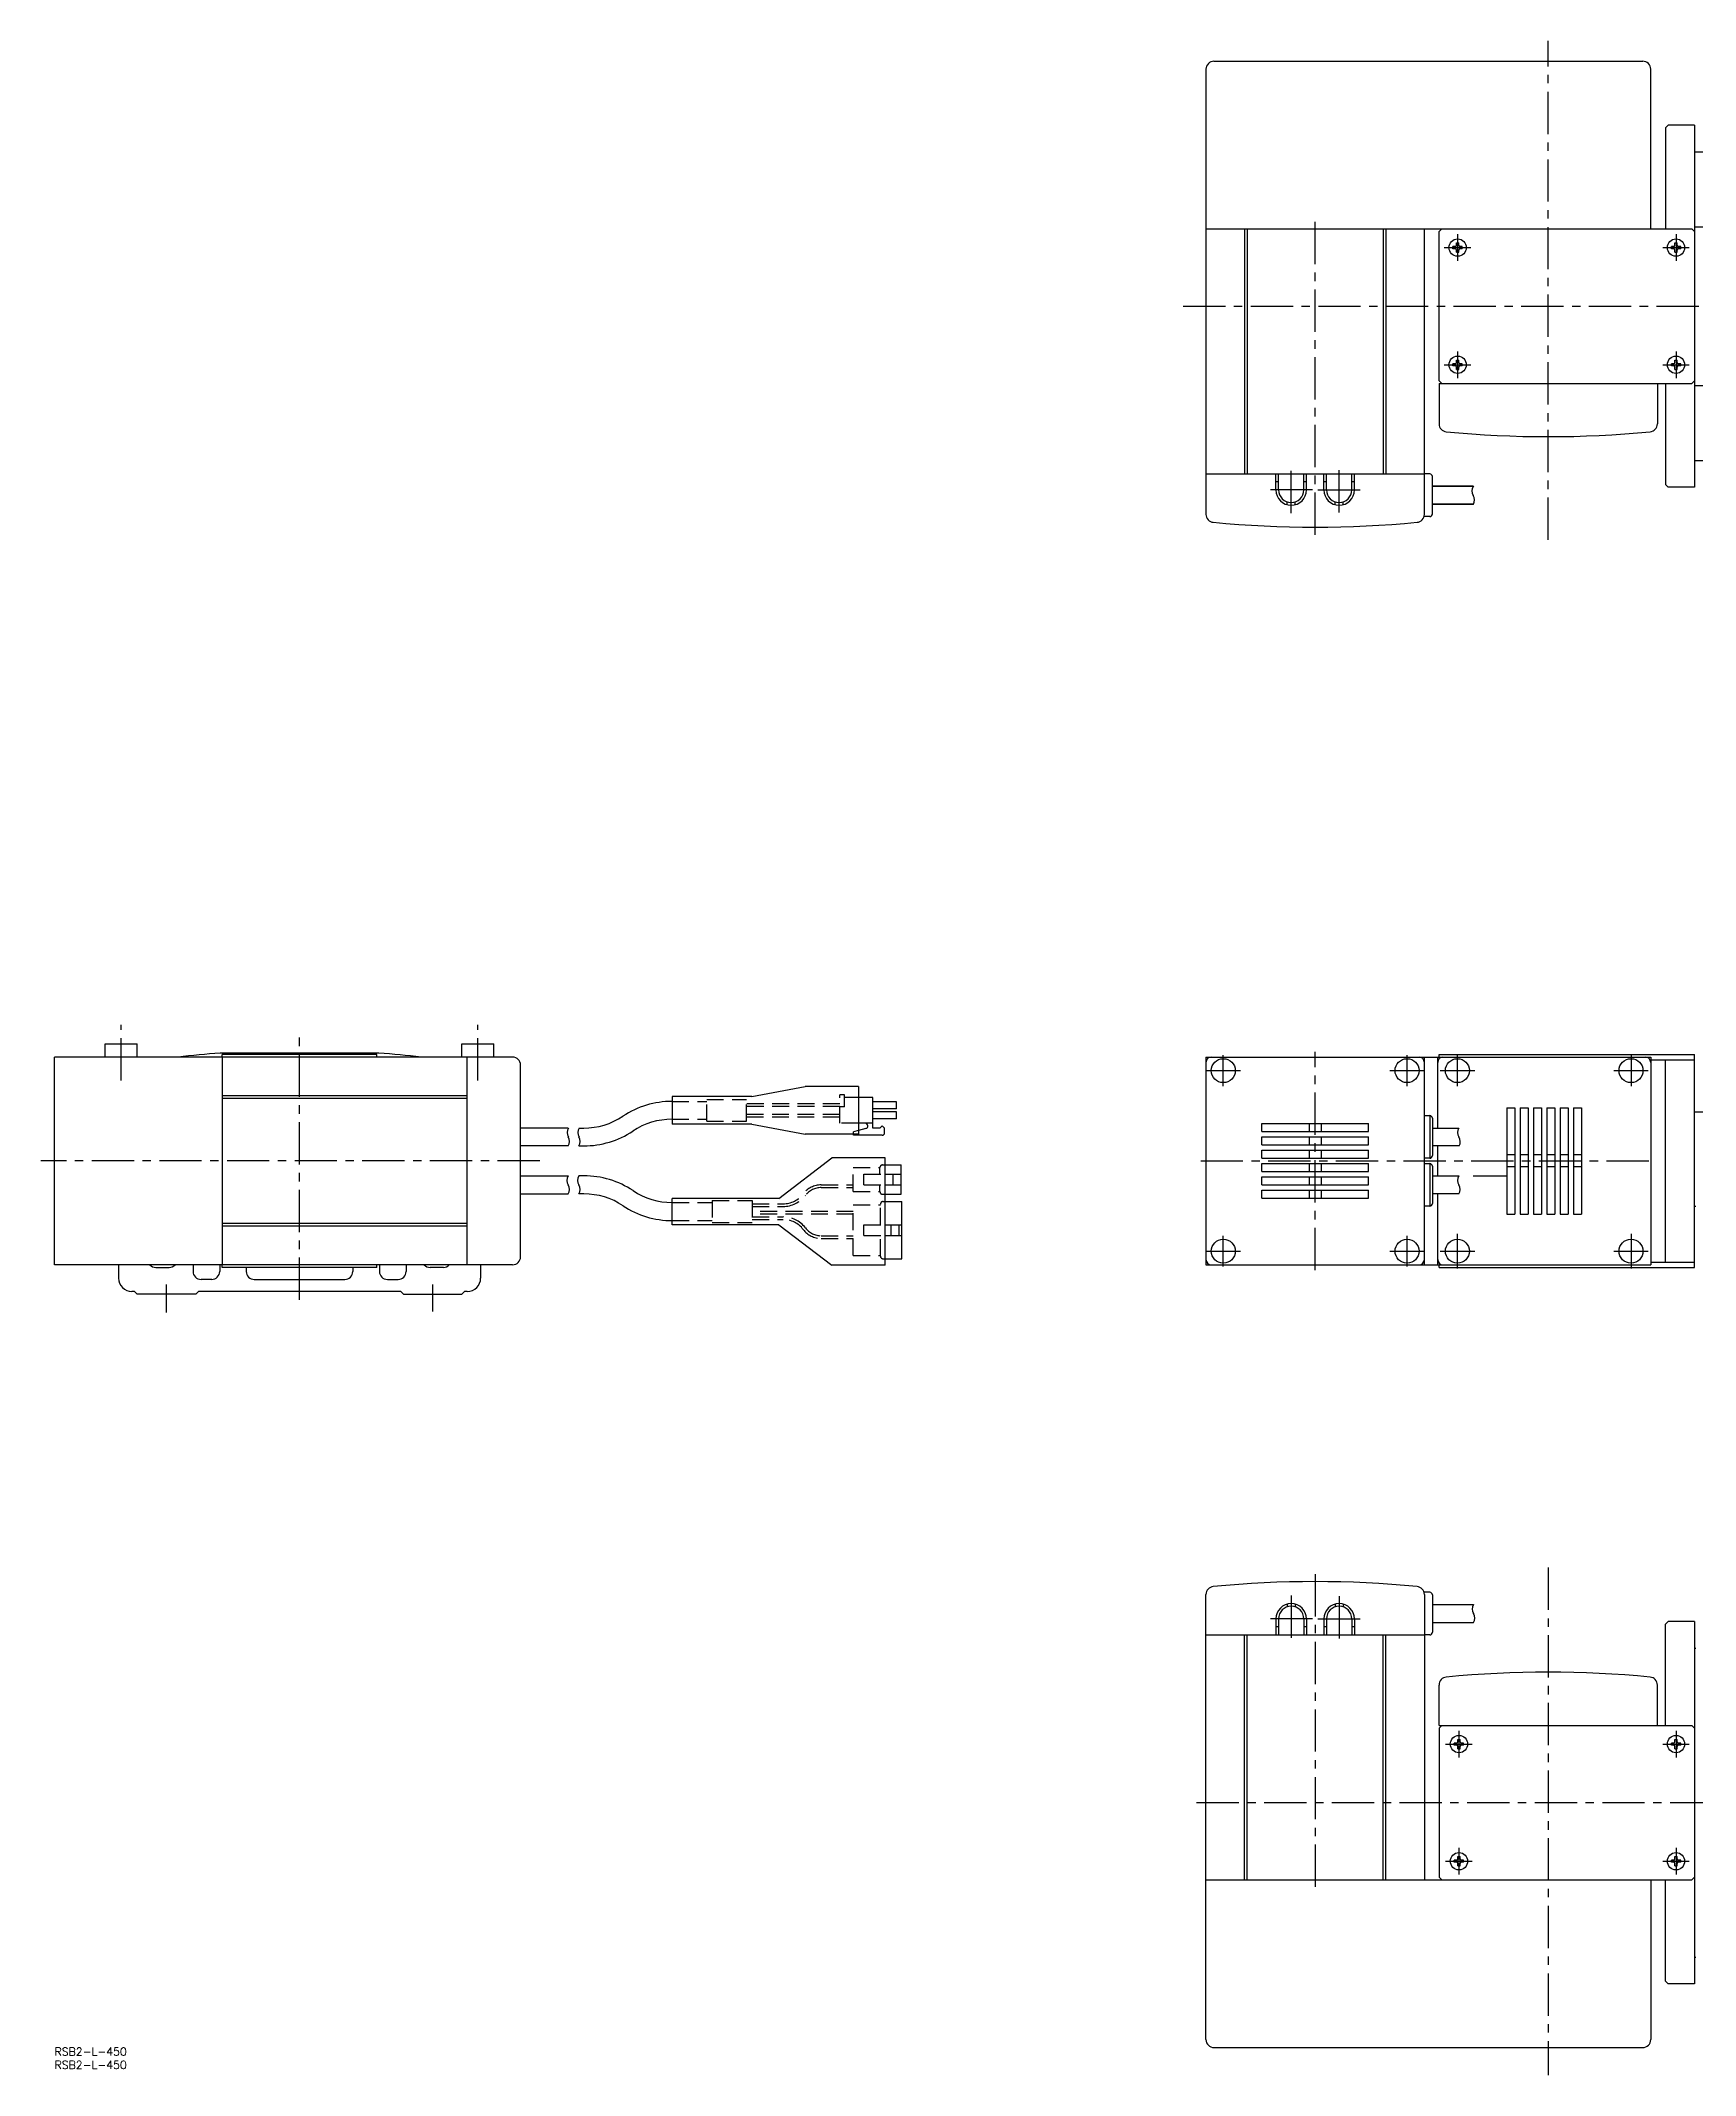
# Model space of a CAD drawing. Extents: x -5 to 1583, y -10 to 754.
# Drawn here: x -5 to 616, y -10 to 754 of the extents above; entities that cross this region are included whole.
import ezdxf

# ---------------------------------------------------------------- set-up
doc = ezdxf.new("R2010")
doc.units = 0
doc.header["$LTSCALE"] = 0.5
doc.linetypes.add('CENTER', pattern=[50.8, 31.75, -6.35, 6.35, -6.35])
doc.linetypes.add('DASHED', pattern=[19.05, 12.7, -6.35])
for name, color, linetype in [('MSM_CENTER', 1, 'CENTER'), ('MSM_CONTINUOUS', 7, 'CONTINUOUS'), ('MSM_DASHED', 4, 'DASHED'), ('MSM_NARROW', 5, 'CONTINUOUS'), ('MSM_PART_NUMBER', 7, 'CONTINUOUS')]:
    doc.layers.add(name, color=color, linetype=linetype)
doc.styles.get("Standard").update_dxf_attribs({"font": 'txt.shx', "height": 3, "bigfont": 'bigfont.shx'})

# ---------------------------------------------------------------- blocks, each defined once
blk = doc.blocks.new('*U1')
at = {"layer": 'MSM_PART_NUMBER'}
blk.add_text('RSB2-L-450', height=3, dxfattribs=at).set_placement((0, -3))
blk = doc.blocks.new('*U2')
at = {"layer": 'MSM_PART_NUMBER'}
blk.add_text('RSB2-L-450', height=3, dxfattribs=at).set_placement((0, -8))

msp = doc.modelspace()

# ---------------------------------------------------------------- linework, layer by layer
at = {"layer": 'MSM_CENTER'}
for p, q in [((560.89, 566.26), (560.89, 753.71)), ((473.39, 568.17), (473.39, 687.28)), ((526.89, 681), (526.89, 671)), ((608.89, 681), (608.89, 671)), ((521.89, 676), (531.89, 676)), ((603.89, 676), (613.89, 676)), ((423.79, 654), (1316.08, 654)), ((526.89, 637), (526.89, 627)), ((608.89, 637), (608.89, 627)), ((521.89, 632), (531.89, 632)), ((603.89, 632), (613.89, 632)), ((464.39, 576.25), (464.39, 593.09)), ((482.39, 576.5), (482.39, 593.34)), ((472.43, 585), (456.35, 585)), ((474.35, 585), (490.43, 585)), ((25, 363.24), (25, 384.12)), ((159, 363.24), (159, 384.12)), ((92, 280.87), (92, 381.19)), ((432.39, 366.9), (445.39, 366.9)), ((438.89, 361.1), (438.89, 372.7)), ((473.39, 292), (473.39, 374)), ((501.39, 366.9), (514.39, 366.9)), ((507.89, 361.1), (507.89, 372.7)), ((520.29, 366.9), (533.29, 366.9)), ((526.79, 361.1), (526.79, 372.7)), ((585.49, 366.9), (598.49, 366.9)), ((591.99, 372.7), (591.99, 361.1)), ((182.24, 333), (-5.21, 333)), ((430.39, 333), (601.39, 333)), ((526.79, 292.55), (526.79, 305.65)), ((591.99, 305.65), (591.99, 292.55)), ((432.39, 299.1), (445.39, 299.1)), ((438.89, 293.3), (438.89, 304.9)), ((501.39, 299.1), (514.39, 299.1)), ((507.89, 293.3), (507.89, 304.9)), ((520.29, 299.1), (533.29, 299.1)), ((585.49, 299.1), (598.49, 299.1)), ((42, 276.12), (42, 286.6)), ((142, 276.42), (142, 286.6)), ((473.39, 177.83), (473.39, 58.72)), ((560.89, 180.27), (560.89, -10.4)), ((464.39, 169.75), (464.39, 152.91)), ((482.39, 169.5), (482.39, 152.66)), ((472.43, 161), (456.35, 161)), ((474.35, 161), (490.43, 161)), ((527.39, 119), (527.39, 109)), ((608.89, 119), (608.89, 109)), ((522.39, 114), (532.39, 114)), ((603.89, 114), (613.89, 114)), ((428.84, 92), (1318.57, 92)), ((522.39, 70), (532.39, 70)), ((527.39, 75), (527.39, 65)), ((603.89, 70), (613.89, 70)), ((608.89, 75), (608.89, 65))]:
    msp.add_line(p, q, dxfattribs=at)
at = {"layer": 'MSM_CONTINUOUS'}
for p, q in [((432.39, 743), (432.39, 575.82)), ((435.39, 746), (596.39, 746)), ((599.39, 683), (599.39, 743)), ((605.89, 722), (604.89, 721)), ((604.89, 721), (604.89, 683)), ((615.89, 722), (605.89, 722)), ((615.89, 722), (615.89, 586)), ((615.89, 712), (667.89, 712)), ((432.39, 683), (614.89, 683)), ((446.89, 683), (446.89, 591)), ((447.89, 683), (447.89, 591)), ((498.89, 683), (498.89, 591)), ((499.89, 683), (499.89, 591)), ((514.39, 575.82), (514.39, 683)), ((519.89, 682), (520.89, 683)), ((519.89, 626), (519.89, 682)), ((614.89, 683), (615.89, 682)), ((615.89, 683.8), (1305.89, 683.8)), ((525.14, 675.6), (525.14, 676.4)), ((525.99, 676.4), (525.14, 676.4)), ((525.99, 675.6), (525.14, 675.6)), ((526.49, 677.75), (527.29, 677.75)), ((526.49, 676.9), (526.49, 677.75)), ((526.49, 674.25), (526.49, 675.1)), ((526.49, 674.25), (527.29, 674.25)), ((527.29, 676.9), (527.29, 677.75)), ((527.29, 674.25), (527.29, 675.1)), ((528.64, 676.4), (527.79, 676.4)), ((528.64, 675.6), (527.79, 675.6)), ((528.64, 675.6), (528.64, 676.4)), ((607.14, 675.6), (607.14, 676.4)), ((607.99, 676.4), (607.14, 676.4)), ((607.99, 675.6), (607.14, 675.6)), ((608.49, 677.75), (609.29, 677.75)), ((608.49, 676.9), (608.49, 677.75)), ((608.49, 674.25), (608.49, 675.1)), ((608.49, 674.25), (609.29, 674.25)), ((609.29, 676.9), (609.29, 677.75)), ((609.29, 674.25), (609.29, 675.1)), ((610.64, 676.4), (609.79, 676.4)), ((610.64, 675.6), (609.79, 675.6)), ((610.64, 675.6), (610.64, 676.4)), ((525.14, 631.6), (525.14, 632.4)), ((525.99, 632.4), (525.14, 632.4)), ((525.99, 631.6), (525.14, 631.6)), ((526.49, 633.75), (527.29, 633.75)), ((526.49, 632.9), (526.49, 633.75)), ((526.49, 630.25), (526.49, 631.1)), ((526.49, 630.25), (527.29, 630.25)), ((527.29, 632.9), (527.29, 633.75)), ((527.29, 630.25), (527.29, 631.1)), ((528.64, 632.4), (527.79, 632.4)), ((528.64, 631.6), (527.79, 631.6)), ((528.64, 631.6), (528.64, 632.4)), ((607.14, 631.6), (607.14, 632.4)), ((607.99, 632.4), (607.14, 632.4)), ((607.99, 631.6), (607.14, 631.6)), ((608.49, 633.75), (609.29, 633.75)), ((608.49, 632.9), (608.49, 633.75)), ((608.49, 630.25), (608.49, 631.1)), ((608.49, 630.25), (609.29, 630.25)), ((609.29, 632.9), (609.29, 633.75)), ((609.29, 630.25), (609.29, 631.1)), ((610.64, 632.4), (609.79, 632.4)), ((610.64, 631.6), (609.79, 631.6)), ((610.64, 631.6), (610.64, 632.4)), ((519.89, 626), (520.89, 625)), ((519.89, 625), (614.89, 625)), ((519.89, 625), (519.89, 609.82)), ((601.89, 625), (601.89, 609.82)), ((604.89, 625), (604.89, 587)), ((614.89, 625), (615.89, 626)), ((615.89, 624.2), (1305.89, 624.2)), ((432.39, 591), (514.39, 591)), ((458.64, 585), (458.64, 591)), ((459.64, 585), (459.64, 591)), ((469.14, 585), (469.14, 591)), ((470.14, 585), (470.14, 591)), ((476.64, 585), (476.64, 591)), ((477.64, 585), (477.64, 591)), ((487.14, 585), (487.14, 591)), ((488.14, 585), (488.14, 591)), ((516.39, 591), (514.39, 591)), ((517.39, 576), (517.39, 590)), ((615.89, 596), (667.89, 596)), ((459.64, 588), (458.64, 588)), ((470.14, 588), (469.14, 588)), ((477.64, 588), (476.64, 588)), ((488.14, 588), (487.14, 588)), ((517.39, 586.4), (532.79, 586.4)), ((532.76, 586.35), (517.39, 586.35)), ((604.89, 587), (605.89, 586)), ((615.89, 586), (605.89, 586)), ((462.89, 579.45), (462.89, 580.49)), ((465.89, 579.45), (465.89, 580.49)), ((480.89, 579.45), (480.89, 580.49)), ((483.89, 579.45), (483.89, 580.49)), ((516.39, 575), (514.27, 575)), ((532.82, 579.65), (517.39, 579.65)), ((517.39, 579.6), (532.79, 579.6)), ((19, 377), (31, 377)), ((19, 372), (19, 377)), ((31, 372), (31, 377)), ((153, 377), (165, 377)), ((153, 372), (153, 377)), ((165, 372), (165, 377)), ((172, 372), (0, 372)), ((0, 294), (0, 372)), ((121.81, 373.5), (62.19, 373.5)), ((121, 373), (63, 373)), ((63, 372), (63, 373)), ((63.05, 294), (63.05, 372)), ((121, 372), (121, 373)), ((155, 294), (155, 372)), ((175, 297), (175, 369)), ((432.39, 372), (432.39, 294)), ((432.39, 372), (599.39, 372)), ((514.39, 294), (514.39, 372)), ((519.39, 345.35), (519.39, 372)), ((519.89, 373), (615.89, 373)), ((519.89, 372), (519.89, 373)), ((599.39, 372), (599.39, 294)), ((599.39, 371), (615.89, 371)), ((604.89, 295), (604.89, 371)), ((615.89, 293), (615.89, 373)), ((261.89, 357.2), (281.89, 360.95)), ((301.89, 360.95), (281.89, 360.95)), ((301.89, 360.95), (301.89, 343.05)), ((155, 357.5), (63.05, 357.5)), ((155, 356.5), (63.05, 356.5)), ((231.89, 357.2), (231.89, 346.8)), ((261.89, 357.2), (231.89, 357.2)), ((307.22, 356.86), (301.89, 356.86)), ((307.22, 345.34), (307.22, 356.86)), ((316.22, 355.24), (307.22, 355.24)), ((316.22, 352.54), (307.22, 352.54)), ((316.22, 352.54), (316.22, 355.24)), ((545.39, 353), (545.39, 313)), ((545.39, 353), (548.39, 353)), ((548.39, 353), (548.39, 313)), ((550.39, 353), (550.39, 313)), ((550.39, 353), (553.39, 353)), ((553.39, 353), (553.39, 313)), ((555.39, 353), (555.39, 313)), ((555.39, 353), (558.39, 353)), ((558.39, 353), (558.39, 313)), ((560.39, 353), (560.39, 313)), ((560.39, 353), (563.39, 353)), ((563.39, 353), (563.39, 313)), ((565.39, 353), (565.39, 313)), ((565.39, 353), (568.39, 353)), ((568.39, 353), (568.39, 313)), ((570.39, 353), (570.39, 313)), ((570.39, 353), (573.39, 353)), ((573.39, 353), (573.39, 313)), ((615.89, 351.5), (684.89, 351.5)), ((192.93, 345.35), (175, 345.35)), ((196.93, 345.35), (198.72, 345.35)), ((261.89, 346.8), (231.89, 346.8)), ((261.89, 346.8), (281.89, 343.05)), ((307.22, 347.14), (301.89, 347.14)), ((304.66, 345.14), (301.89, 344.43)), ((316.22, 351.46), (307.22, 351.46)), ((316.22, 348.76), (307.22, 348.76)), ((309.92, 345.34), (307.22, 345.34)), ((310.82, 346.24), (309.92, 345.34)), ((310.82, 346.24), (311.72, 345.34)), ((311.72, 343.54), (311.72, 345.34)), ((316.22, 348.76), (316.22, 351.46)), ((453.39, 347), (493.39, 347)), ((453.39, 344), (453.39, 347)), ((453.39, 344), (493.39, 344)), ((471.14, 347), (471.14, 344)), ((475.64, 347), (475.64, 344)), ((493.39, 344), (493.39, 347)), ((514.39, 350), (516.39, 350)), ((516.39, 350), (516.39, 334)), ((517.39, 349), (517.39, 335)), ((517.39, 345.35), (527.35, 345.35)), ((192.87, 338.65), (175, 338.65)), ((196.87, 338.65), (198.72, 338.65)), ((301.89, 343.05), (281.89, 343.05)), ((300.02, 342.64), (300.02, 343.05)), ((310.82, 342.64), (300.02, 342.64)), ((453.39, 342), (493.39, 342)), ((453.39, 339), (453.39, 342)), ((453.39, 339), (493.39, 339)), ((453.39, 337), (493.39, 337)), ((453.39, 334), (453.39, 337)), ((471.14, 342), (471.14, 339)), ((471.14, 337), (471.14, 334)), ((475.64, 342), (475.64, 339)), ((475.64, 337), (475.64, 334)), ((493.39, 339), (493.39, 342)), ((493.39, 334), (493.39, 337)), ((527.42, 338.65), (517.39, 338.65)), ((519.39, 327.4), (519.39, 338.65)), ((271.94, 318.95), (291.94, 334.2)), ((311.94, 334.2), (291.94, 334.2)), ((311.94, 293.8), (311.94, 334.2)), ((311.94, 331.5), (317.94, 331.5)), ((317.94, 320.5), (317.94, 331.5)), ((453.39, 334), (493.39, 334)), ((453.39, 332), (493.39, 332)), ((453.39, 329), (453.39, 332)), ((453.39, 329), (493.39, 329)), ((471.14, 332), (471.14, 329)), ((475.64, 332), (475.64, 329)), ((493.39, 329), (493.39, 332)), ((516.39, 334), (514.39, 334)), ((514.39, 332), (516.39, 332)), ((516.39, 332), (516.39, 316)), ((517.39, 331), (517.39, 317)), ((548.39, 335.25), (545.39, 335.25)), ((548.39, 330.75), (545.39, 330.75)), ((553.39, 335.25), (550.39, 335.25)), ((553.39, 330.75), (550.39, 330.75)), ((558.39, 335.25), (555.39, 335.25)), ((558.39, 330.75), (555.39, 330.75)), ((563.39, 335.25), (560.39, 335.25)), ((563.39, 330.75), (560.39, 330.75)), ((568.39, 335.25), (565.39, 335.25)), ((568.39, 330.75), (565.39, 330.75)), ((573.39, 335.25), (570.39, 335.25)), ((573.39, 330.75), (570.39, 330.75)), ((175, 327.4), (192.87, 327.4)), ((198.78, 327.4), (196.87, 327.4)), ((311.94, 328), (317.94, 328)), ((311.94, 324), (317.94, 324)), ((314.94, 324), (314.94, 328)), ((453.39, 327), (493.39, 327)), ((453.39, 324), (453.39, 327)), ((453.39, 324), (493.39, 324)), ((453.39, 322), (493.39, 322)), ((453.39, 319), (453.39, 322)), ((471.14, 327), (471.14, 324)), ((471.14, 322), (471.14, 319)), ((475.64, 327), (475.64, 324)), ((475.64, 322), (475.64, 319)), ((493.39, 324), (493.39, 327)), ((493.39, 319), (493.39, 322)), ((517.39, 327.4), (527.39, 327.4)), ((532.67, 327.4), (545.39, 327.4)), ((175, 320.6), (192.87, 320.6)), ((198.78, 320.6), (196.87, 320.6)), ((271.94, 318.95), (231.94, 318.95)), ((231.94, 309.05), (231.94, 318.95)), ((311.94, 320.5), (317.94, 320.5)), ((311.94, 317.75), (318.14, 317.75)), ((318.14, 296.25), (318.14, 317.75)), ((453.39, 319), (493.39, 319)), ((516.39, 316), (514.39, 316)), ((527.39, 320.6), (517.39, 320.6)), ((519.39, 294), (519.39, 320.6)), ((615.89, 316), (616.39, 316)), ((155, 309.5), (63.05, 309.5)), ((155, 308.5), (63.05, 308.5)), ((271.94, 309.05), (231.94, 309.05)), ((271.94, 309.05), (291.94, 293.8)), ((311.94, 309), (318.14, 309)), ((314.14, 305), (314.14, 309)), ((317.14, 305), (317.14, 309)), ((545.39, 313), (548.39, 313)), ((550.39, 313), (553.39, 313)), ((555.39, 313), (558.39, 313)), ((560.39, 313), (563.39, 313)), ((565.39, 313), (568.39, 313)), ((570.39, 313), (573.39, 313)), ((311.94, 305), (318.14, 305)), ((172, 294), (0, 294)), ((24, 294), (24, 289)), ((38, 293), (43, 293)), ((52, 294), (52, 291.5)), ((62, 294), (62, 291.5)), ((63, 293), (63, 294)), ((121, 293), (63, 293)), ((72, 293), (72, 291.5)), ((112, 293), (112, 291.5)), ((121, 293), (121, 294)), ((122, 294), (122, 291.5)), ((132, 294), (132, 291.5)), ((146, 293), (141, 293)), ((160, 294), (160, 289)), ((311.94, 293.8), (291.94, 293.8)), ((311.94, 296.25), (318.14, 296.25)), ((432.39, 294), (599.39, 294)), ((519.89, 293), (519.89, 294)), ((519.89, 293), (615.89, 293)), ((599.39, 295), (615.89, 295)), ((30, 284), (29, 284)), ((30, 284), (31, 283)), ((53, 283), (31, 283)), ((53, 283), (54, 284)), ((130, 284), (54, 284)), ((59, 288.5), (55, 288.5)), ((75, 288.5), (109, 288.5)), ((125, 288.5), (129, 288.5)), ((131, 283), (130, 284)), ((131, 283), (153, 283)), ((154, 284), (153, 283)), ((155, 284), (154, 284)), ((432.39, 3), (432.39, 170.18)), ((516.39, 171), (514.27, 171)), ((514.39, 170.18), (514.39, 63)), ((517.39, 170), (517.39, 156)), ((458.64, 161), (458.64, 155)), ((459.64, 161), (459.64, 155)), ((462.89, 166.55), (462.89, 165.51)), ((465.89, 166.55), (465.89, 165.51)), ((469.14, 161), (469.14, 155)), ((470.14, 161), (470.14, 155)), ((476.64, 161), (476.64, 155)), ((477.64, 161), (477.64, 155)), ((480.89, 166.55), (480.89, 165.51)), ((483.89, 166.55), (483.89, 165.51)), ((487.14, 161), (487.14, 155)), ((488.14, 161), (488.14, 155)), ((517.39, 166.4), (532.79, 166.4)), ((432.39, 155), (514.39, 155)), ((446.89, 63), (446.89, 155)), ((447.89, 63), (447.89, 155)), ((459.64, 158), (458.64, 158)), ((470.14, 158), (469.14, 158)), ((477.64, 158), (476.64, 158)), ((488.14, 158), (487.14, 158)), ((498.89, 63), (498.89, 155)), ((499.89, 63), (499.89, 155)), ((516.39, 155), (514.39, 155)), ((517.39, 159.6), (532.79, 159.6)), ((604.89, 159), (605.89, 160)), ((604.89, 121), (604.89, 159)), ((615.89, 160), (605.89, 160)), ((615.89, 160), (615.89, 24)), ((615.89, 150), (616.39, 150)), ((519.89, 121), (519.89, 136.18)), ((601.89, 121), (601.89, 136.18)), ((519.89, 121), (614.89, 121)), ((519.89, 120), (520.89, 121)), ((519.89, 120), (519.89, 64)), ((526.99, 115.75), (527.79, 115.75)), ((526.99, 114.9), (526.99, 115.75)), ((527.79, 114.9), (527.79, 115.75)), ((608.49, 115.75), (609.29, 115.75)), ((608.49, 114.9), (608.49, 115.75)), ((609.29, 114.9), (609.29, 115.75)), ((614.89, 121), (615.89, 120)), ((525.64, 113.6), (525.64, 114.4)), ((526.49, 114.4), (525.64, 114.4)), ((526.49, 113.6), (525.64, 113.6)), ((526.99, 112.25), (526.99, 113.1)), ((526.99, 112.25), (527.79, 112.25)), ((527.79, 112.25), (527.79, 113.1)), ((529.14, 114.4), (528.29, 114.4)), ((529.14, 113.6), (528.29, 113.6)), ((529.14, 113.6), (529.14, 114.4)), ((607.14, 113.6), (607.14, 114.4)), ((607.99, 114.4), (607.14, 114.4)), ((607.99, 113.6), (607.14, 113.6)), ((608.49, 112.25), (608.49, 113.1)), ((608.49, 112.25), (609.29, 112.25)), ((609.29, 112.25), (609.29, 113.1)), ((610.64, 114.4), (609.79, 114.4)), ((610.64, 113.6), (609.79, 113.6)), ((610.64, 113.6), (610.64, 114.4)), ((525.64, 69.6), (525.64, 70.4)), ((526.49, 70.4), (525.64, 70.4)), ((526.49, 69.6), (525.64, 69.6)), ((526.99, 71.75), (527.79, 71.75)), ((526.99, 70.9), (526.99, 71.75)), ((526.99, 68.25), (526.99, 69.1)), ((527.79, 70.9), (527.79, 71.75)), ((527.79, 68.25), (527.79, 69.1)), ((529.14, 70.4), (528.29, 70.4)), ((529.14, 69.6), (528.29, 69.6)), ((529.14, 69.6), (529.14, 70.4)), ((607.14, 69.6), (607.14, 70.4)), ((607.99, 70.4), (607.14, 70.4)), ((607.99, 69.6), (607.14, 69.6)), ((608.49, 71.75), (609.29, 71.75)), ((608.49, 70.9), (608.49, 71.75)), ((608.49, 68.25), (608.49, 69.1)), ((609.29, 70.9), (609.29, 71.75)), ((609.29, 68.25), (609.29, 69.1)), ((610.64, 70.4), (609.79, 70.4)), ((610.64, 69.6), (609.79, 69.6)), ((610.64, 69.6), (610.64, 70.4)), ((432.39, 63), (614.89, 63)), ((519.89, 64), (520.89, 63)), ((526.99, 68.25), (527.79, 68.25)), ((599.39, 63), (599.39, 3)), ((604.89, 25), (604.89, 63)), ((608.49, 68.25), (609.29, 68.25)), ((614.89, 63), (615.89, 64)), ((615.89, 34), (616.39, 34)), ((605.89, 24), (604.89, 25)), ((615.89, 24), (605.89, 24)), ((435.39, 0), (596.39, 0))]:
    msp.add_line(p, q, dxfattribs=at)
for centre, radius in [((526.89, 676), 3.25), ((608.89, 676), 3.25), ((526.89, 632), 3.25), ((608.89, 632), 3.25), ((438.89, 366.9), 4.5), ((507.89, 366.9), 4.5), ((526.79, 366.9), 4.5), ((591.99, 366.9), 4.5), ((438.89, 299.1), 4.5), ((507.89, 299.1), 4.5), ((526.79, 299.1), 4.5), ((591.99, 299.1), 4.5), ((527.39, 114), 3.25), ((608.89, 114), 3.25), ((527.39, 70), 3.25), ((608.89, 70), 3.25)]:
    msp.add_circle(centre, radius, dxfattribs=at)
for centre, radius, start, end in [((435.39, 743), 3, 90, 180), ((596.39, 743), 3, 0, 90), ((525.99, 676.9), 0.5, 270, 0), ((525.99, 675.1), 0.5, 0, 90), ((527.79, 676.9), 0.5, 180, 270), ((527.79, 675.1), 0.5, 90, 180), ((607.99, 676.9), 0.5, 270, 0), ((607.99, 675.1), 0.5, 0, 90), ((609.79, 676.9), 0.5, 180, 270), ((609.79, 675.1), 0.5, 90, 180), ((525.99, 632.9), 0.5, 270, 0), ((525.99, 631.1), 0.5, 0, 90), ((527.79, 632.9), 0.5, 180, 270), ((527.79, 631.1), 0.5, 90, 180), ((607.99, 632.9), 0.5, 270, 0), ((607.99, 631.1), 0.5, 0, 90), ((609.79, 632.9), 0.5, 180, 270), ((609.79, 631.1), 0.5, 90, 180), ((522.89, 609.82), 3, 180, 264.50738), ((560.89, 1005), 400, 264.50736, 275.49264), ((598.89, 609.82), 3, 275.49262, 0), ((516.39, 590), 1, 0, 90), ((464.39, 585), 5.75, 180, 0), ((464.39, 585), 4.75, 180, 0), ((482.39, 585), 5.75, 180, 0), ((482.39, 585), 4.75, 180, 0), ((435.39, 575.82), 3, 180, 264.50736), ((511.39, 575.82), 3, 275.49264, 0), ((516.39, 576), 1, 270, 0), ((473.39, 971), 400, 264.50736, 275.49264), ((92, -25.39), 400, 94.27332, 96.55138), ((92, -25.39), 400, 83.44862, 85.72668), ((172, 369), 3, 0, 90), ((434.39, 370), 2, 90, 180), ((512.39, 370), 2, 0, 90), ((521.39, 370), 2, 90, 180), ((597.39, 370), 2, 0, 90), ((231.89, 322), 33.35, 90.00172, 123.55618), ((198.72, 372), 26.65, 270.00047, 303.55557), ((198.72, 372), 33.35, 269.99963, 303.55801), ((231.89, 322), 26.65, 89.99942, 123.55693), ((304.4, 346.13), 1.01, 284.38142, 90), ((516.39, 349), 1, 360, 90), ((310.82, 343.54), 0.9, 269.99998, 359.99996), ((516.39, 335), 1, 270, 0), ((516.39, 331), 1, 0, 90), ((198.78, 294), 33.4, 56.44523, 90), ((231.94, 344.01), 26.61, 236.44693, 269.9957), ((198.78, 294), 26.6, 56.44523, 90), ((231.94, 344), 33.4, 236.44523, 270.00086), ((516.39, 317), 1, 270, 0), ((38, 296), 3, 221.81031, 270), ((43, 296), 3, 270, 318.18969), ((55, 291.5), 3, 180, 270), ((59, 291.5), 3, 270, 0), ((75, 291.5), 3, 180, 270), ((109, 291.5), 3, 270, 0), ((125, 291.5), 3, 180, 270), ((129, 291.5), 3, 270, 0), ((141, 296), 3, 221.81032, 270), ((146, 296), 3, 270, 318.18968), ((172, 297), 3, 270, 0), ((434.39, 296), 2, 180, 270), ((512.39, 296), 2, 270, 0), ((521.39, 296), 2, 180, 270), ((29, 289), 5, 180, 270.00001), ((155, 289), 5, 269.99999, 0), ((435.39, 170.18), 3, 95.49264, 180), ((473.39, -225), 400, 84.50736, 95.49264), ((511.39, 170.18), 3, 0, 84.50736), ((516.39, 170), 1, 0, 90), ((464.39, 161), 5.75, 0, 180), ((464.39, 161), 4.75, 0, 180), ((482.39, 161), 5.75, 0, 180), ((482.39, 161), 4.75, 0, 180), ((516.39, 156), 1, 270, 0), ((522.89, 136.18), 3, 95.49262, 180), ((560.89, -259), 400, 84.50736, 95.49264), ((598.89, 136.18), 3, 0, 84.50738), ((526.49, 114.9), 0.5, 270, 0), ((528.29, 114.9), 0.5, 180, 270), ((607.99, 114.9), 0.5, 270, 0), ((609.79, 114.9), 0.5, 180, 270), ((526.49, 113.1), 0.5, 0, 90), ((528.29, 113.1), 0.5, 90, 180), ((607.99, 113.1), 0.5, 0, 90), ((609.79, 113.1), 0.5, 90, 180), ((526.49, 70.9), 0.5, 270, 0), ((526.49, 69.1), 0.5, 0, 90), ((528.29, 70.9), 0.5, 180, 270), ((528.29, 69.1), 0.5, 90, 180), ((607.99, 70.9), 0.5, 270, 0), ((607.99, 69.1), 0.5, 0, 90), ((609.79, 70.9), 0.5, 180, 270), ((609.79, 69.1), 0.5, 90, 180), ((435.39, 3), 3, 180, 270), ((596.39, 3), 3, 270, 0)]:
    msp.add_arc(centre, radius, start, end, dxfattribs=at)
at = {"layer": 'MSM_DASHED'}
for p, q in [((231.89, 355.35), (244.89, 355.35)), ((244.89, 347.9), (244.89, 356.1)), ((244.89, 356.1), (259.89, 356.1)), ((259.89, 347.9), (259.89, 356.1)), ((294.89, 354.5), (259.89, 354.5)), ((294.89, 353.5), (259.89, 353.5)), ((294.89, 347.14), (294.89, 357.76)), ((296.69, 357.76), (294.89, 357.76)), ((296.69, 353.26), (294.89, 353.26)), ((296.69, 353.26), (296.69, 357.76)), ((301.89, 356.86), (296.69, 356.86)), ((231.89, 348.65), (244.89, 348.65)), ((244.89, 347.9), (259.89, 347.9)), ((259.89, 350.5), (294.89, 350.5)), ((259.89, 349.5), (294.89, 349.5)), ((301.89, 347.14), (294.89, 347.14)), ((301.89, 344.43), (300.02, 343.96)), ((300.02, 343.05), (300.02, 343.96)), ((299.94, 330.5), (309.94, 330.5)), ((299.94, 321.5), (299.94, 330.5)), ((309.94, 328), (309.94, 330.5)), ((310.94, 331.5), (311.94, 331.5)), ((287.91, 324), (299.94, 324)), ((287.91, 323), (299.94, 323)), ((299.94, 321.5), (309.94, 321.5)), ((303.94, 328), (311.94, 328)), ((303.94, 324), (303.94, 328)), ((303.94, 324), (311.94, 324)), ((309.94, 321.5), (309.94, 324)), ((231.94, 317.4), (246.94, 317.4)), ((246.94, 318.15), (261.94, 318.15)), ((246.94, 318.15), (246.94, 309.85)), ((261.94, 318.15), (261.94, 309.85)), ((261.94, 316.9), (273.59, 316.9)), ((261.94, 315.9), (273.59, 315.9)), ((299.94, 314), (261.94, 314)), ((299.94, 316.5), (310.14, 316.5)), ((299.94, 297.5), (299.94, 316.5)), ((310.14, 309), (310.14, 316.75)), ((310.94, 320.5), (311.94, 320.5)), ((311.14, 317.75), (311.94, 317.75)), ((231.94, 310.6), (246.94, 310.6)), ((246.94, 309.85), (261.94, 309.85)), ((299.94, 313), (261.94, 313)), ((261.94, 312), (273.59, 312)), ((261.94, 311), (273.59, 311)), ((303.94, 309), (311.94, 309)), ((303.94, 305), (303.94, 309)), ((287.91, 304.9), (299.94, 304.9)), ((287.91, 303.9), (299.94, 303.9)), ((303.94, 305), (311.94, 305)), ((310.14, 297.25), (310.14, 305)), ((299.94, 297.5), (310.14, 297.5)), ((311.14, 296.25), (311.94, 296.25))]:
    msp.add_line(p, q, dxfattribs=at)
for centre, radius, start, end in [((310.94, 330.5), 1, 90.00173, 180.00173), ((287.91, 315.5), 8.5, 90.00173, 142.7329), ((287.91, 315.5), 7.5, 90.00173, 142.7329), ((310.94, 321.5), 1, 180.00172, 270.00173), ((273.59, 326.4), 9.5, 270.00173, 322.7329), ((273.59, 326.4), 10.5, 270.00173, 322.7329), ((311.14, 316.75), 1, 90.00173, 180.00173), ((273.59, 301.5), 10.5, 37.27056, 90.00173), ((273.59, 301.5), 9.5, 37.27056, 90.00173), ((287.91, 312.4), 8.5, 217.27056, 270.00173), ((287.91, 312.4), 7.5, 217.27056, 270.00173), ((311.14, 297.25), 1, 180.00173, 270.00173)]:
    msp.add_arc(centre, radius, start, end, dxfattribs=at)
at = {"layer": 'MSM_NARROW'}
for centre, start, end in [((535.4, 584.65), 146.12863, 212.77908), ((530.12, 581.25), 328.29996, 32.77908), ((195.61, 343.7), 148.3093, 211.72252), ((199.61, 343.7), 148.30931, 211.72252), ((530.03, 343.7), 148.29959, 212.77908), ((190.26, 340.4), 326.16436, 31.72252), ((194.26, 340.4), 326.16436, 31.72252), ((524.75, 340.3), 328.29959, 32.77908), ((195.51, 325.7), 147.22092, 212.77908), ((190.23, 322.3), 327.22092, 32.77908), ((199.51, 325.7), 147.21105, 212.77908), ((194.23, 322.3), 327.22092, 32.77908), ((530.03, 325.7), 147.22092, 212.77908), ((524.75, 322.3), 327.22092, 32.77908), ((535.46, 164.75), 148.29996, 212.77908), ((530.18, 161.35), 326.12863, 32.77908)]:
    msp.add_arc(centre, 3.14, start, end, dxfattribs=at)

# ---------------------------------------------------------------- block references
at = {"layer": 'MSM_CONTINUOUS'}
for name in ['*U1', '*U2']:
    msp.add_blockref(name, (0, 0), dxfattribs=at)

doc.saveas('drawing.dxf')
